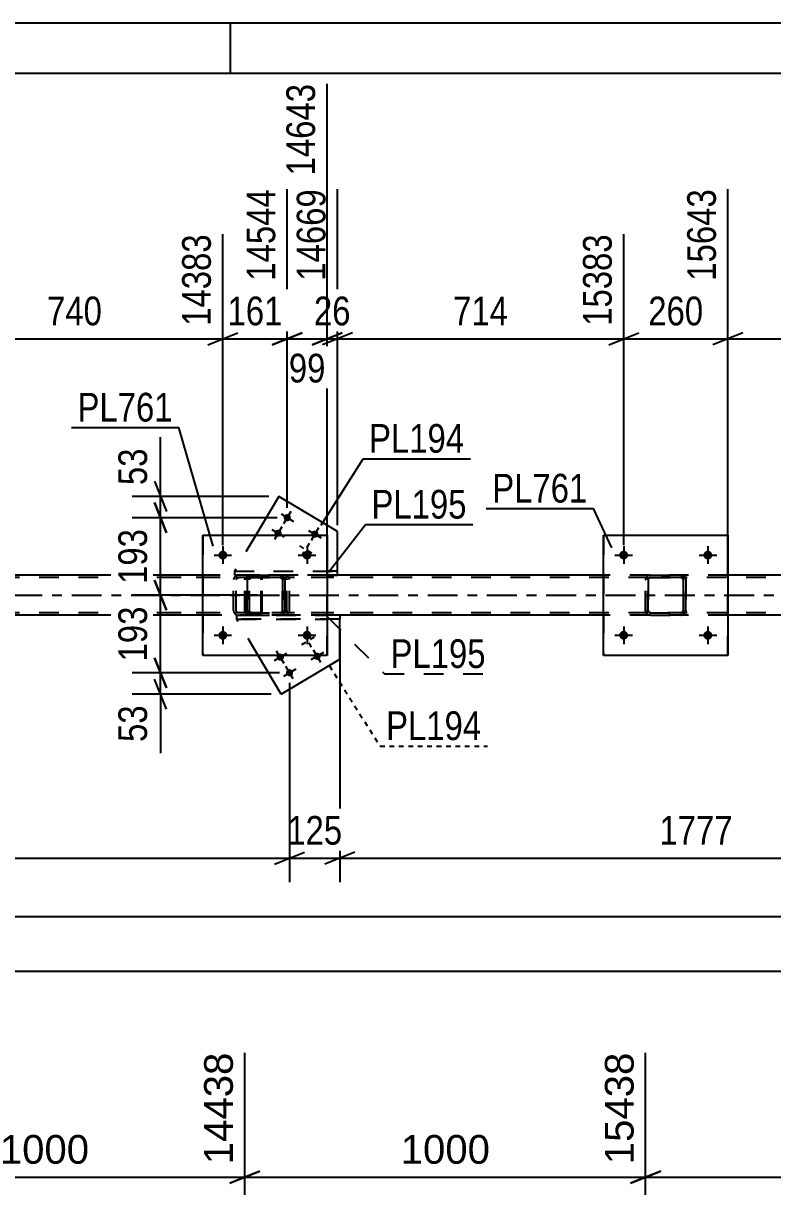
# Model space of a CAD drawing. Header units: millimetres. Extents: x -57 to 784, y -422 to 172.
# Drawn here: x 553.2 to 628, y 55.6 to 171.6 of the extents above; entities that cross this region are included whole.
import ezdxf

# ---------------------------------------------------------------- set-up
doc = ezdxf.new("R2010")
doc.units = ezdxf.units.MM
for name, pattern in [('DXK_LINE_DOT2', [3.9198, 1.9599, -1.9599]), ('DXK_LINE_DOT3', [5.9187, 2.979, -0.9799, 0.9799, -0.9799]), ('DXK_LINE_DOT4', [0.9408, 0.4704, -0.4704])]:
    doc.linetypes.add(name, pattern=pattern)
doc.styles.add('Arial', font='ARIAL.TTF', dxfattribs={"height": 0.2})
doc.styles.add('Arial Narrow', font='ARIALN.TTF', dxfattribs={"height": 0.2})

# ---------------------------------------------------------------- blocks, each defined once
blk = doc.blocks.new('Unknown-122572092-1115')
at = {"color": 5, "linetype": 'Continuous'}
for p, q in [((783.89, 171.64), (-57.11, 171.64)), ((573.89, 166.64), (573.89, 171.64)), ((778.89, 166.64), (-52.11, 166.64))]:
    blk.add_line(p, q, dxfattribs=at)
blk = doc.blocks.new('Part-122572092-5071 - 5002')
at = {"color": 7, "linetype": 'DXK_LINE_DOT2'}
for p, q in [((575.54, 116.29), (575.5, 116.11)), ((575.5, 113.07), (575.5, 116.11)), ((575.76, 116.11), (575.78, 116.2)), ((575.76, 113.07), (575.76, 116.11)), ((575.78, 116.2), (575.83, 116.28)), ((576.01, 116.59), (575.82, 116.55)), ((575.83, 116.28), (575.92, 116.33)), ((575.92, 116.33), (576.01, 116.35)), ((587.79, 116.59), (576.01, 116.59)), ((587.79, 116.35), (576.01, 116.35)), ((579.44, 116.55), (579.25, 116.59)), ((579.25, 116.35), (579.35, 116.33)), ((579.35, 116.33), (579.43, 116.28)), ((579.43, 116.28), (579.49, 116.2)), ((579.49, 116.2), (579.5, 116.11)), ((579.5, 113.07), (579.5, 116.11)), ((579.76, 116.11), (579.72, 116.29)), ((579.76, 113.07), (579.76, 116.11)), ((575.5, 113.07), (575.54, 112.88)), ((575.78, 112.98), (575.76, 113.07)), ((575.83, 112.9), (575.78, 112.98)), ((575.82, 112.62), (576.01, 112.59)), ((575.92, 112.85), (575.83, 112.9)), ((576.01, 112.83), (575.92, 112.85)), ((587.79, 112.83), (576.01, 112.83)), ((587.79, 112.59), (576.01, 112.59)), ((579.35, 112.85), (579.25, 112.83)), ((579.25, 112.59), (579.44, 112.62)), ((579.43, 112.9), (579.35, 112.85)), ((579.49, 112.98), (579.43, 112.9)), ((579.5, 113.07), (579.49, 112.98)), ((579.72, 112.88), (579.76, 113.07))]:
    blk.add_line(p, q, dxfattribs=at)
for centre, start, end in [((575.99, 116.09), 110.7583, 155.68), ((579.27, 116.09), 24.32, 69.2417), ((575.99, 113.09), 204.32, 249.2417), ((579.27, 113.09), 290.7583, 335.68)]:
    blk.add_arc(centre, 0.496, start, end, dxfattribs=at)
blk = doc.blocks.new('Part-122572092-5283 - 5002')
at = {"color": 7, "linetype": 'DXK_LINE_DOT2'}
for p, q in [((697.85, 116.35), (43.11, 116.35)), ((584.55, 116.59), (571.11, 116.59)), ((623.51, 116.59), (611.11, 116.59)), ((697.85, 112.83), (43.11, 112.83)), ((584.78, 112.59), (571.11, 112.59)), ((623.51, 112.59), (611.11, 112.59))]:
    blk.add_line(p, q, dxfattribs=at)
at = {"color": 2, "linetype": 'Continuous'}
for p, q in [((571.11, 116.59), (543.51, 116.59)), ((611.11, 116.59), (584.55, 116.59)), ((651.11, 116.59), (623.51, 116.59)), ((571.11, 112.59), (543.51, 112.59)), ((611.11, 112.59), (584.78, 112.59)), ((651.11, 112.59), (623.51, 112.59))]:
    blk.add_line(p, q, dxfattribs=at)
at = {"color": 7, "linetype": 'DXK_LINE_DOT3'}
blk.add_line((43.11, 114.59), (697.85, 114.59), dxfattribs=at)
blk = doc.blocks.new('Part-122572092-5077 - 5002')
at = {"color": 7, "linetype": 'DXK_LINE_DOT2'}
for p, q in [((576.78, 116.59), (567.37, 116.59)), ((576.78, 116.35), (567.37, 116.35)), ((574.22, 116.29), (574.19, 116.11)), ((574.19, 113.07), (574.19, 116.11)), ((574.44, 116.11), (574.46, 116.2)), ((574.44, 113.07), (574.44, 116.11)), ((574.46, 116.2), (574.51, 116.28)), ((574.69, 116.59), (574.5, 116.55)), ((574.51, 116.28), (574.59, 116.33)), ((574.59, 116.33), (574.69, 116.35)), ((575.5, 116.59), (575.5, 116.35)), ((576.88, 116.55), (576.78, 116.59)), ((576.78, 116.35), (576.83, 116.33)), ((576.83, 116.33), (576.88, 116.28)), ((576.97, 116.45), (576.88, 116.55)), ((576.88, 116.28), (576.9, 116.2)), ((576.9, 116.2), (576.92, 116.11)), ((576.92, 113.07), (576.92, 116.11)), ((577.03, 116.29), (576.97, 116.45)), ((577.05, 116.11), (577.03, 116.29)), ((577.05, 113.07), (577.05, 116.11)), ((576.78, 112.83), (567.37, 112.83)), ((576.78, 112.59), (567.37, 112.59)), ((574.19, 113.07), (574.22, 112.88)), ((574.46, 112.98), (574.44, 113.07)), ((574.51, 112.9), (574.46, 112.98)), ((574.5, 112.62), (574.69, 112.59)), ((574.59, 112.85), (574.51, 112.9)), ((574.69, 112.83), (574.59, 112.85)), ((575.5, 112.59), (575.5, 112.83)), ((576.83, 112.85), (576.78, 112.83)), ((576.78, 112.59), (576.88, 112.62)), ((576.88, 112.9), (576.83, 112.85)), ((576.9, 112.98), (576.88, 112.9)), ((576.88, 112.62), (576.97, 112.73)), ((576.92, 113.07), (576.9, 112.98)), ((576.97, 112.73), (577.03, 112.88)), ((577.03, 112.88), (577.05, 113.07))]:
    blk.add_line(p, q, dxfattribs=at)
for centre, start, end in [((574.67, 116.09), 111.1941, 156.1506), ((574.67, 113.08), 203.8494, 248.8059)]:
    blk.add_arc(centre, 0.492, start, end, dxfattribs=at)
blk = doc.blocks.new('Part-122572092-5018 - 5002')
at = {"color": 7, "linetype": 'DXK_LINE_DOT2'}
for p, q in [((575.31, 116.11), (575.34, 116.29)), ((575.35, 116.29), (575.31, 116.11)), ((575.31, 113.07), (575.31, 116.11)), ((575.31, 116.11), (575.31, 116.11)), ((575.31, 113.07), (575.31, 116.11)), ((575.55, 116.11), (575.57, 116.2)), ((575.56, 116.2), (575.55, 116.11)), ((575.55, 113.07), (575.55, 116.11)), ((575.55, 116.11), (575.55, 116.11)), ((575.55, 116.11), (575.55, 113.07)), ((575.62, 116.28), (575.56, 116.2)), ((575.57, 116.2), (575.62, 116.28)), ((575.6, 116.55), (575.79, 116.59)), ((575.79, 116.59), (575.61, 116.55)), ((575.62, 116.28), (575.7, 116.33)), ((575.69, 116.33), (575.62, 116.28)), ((575.79, 116.35), (575.69, 116.33)), ((575.7, 116.33), (575.79, 116.35)), ((575.79, 116.59), (578.83, 116.59)), ((575.79, 116.59), (575.79, 116.59)), ((575.79, 116.59), (578.83, 116.59)), ((575.79, 116.35), (578.83, 116.35)), ((575.79, 116.35), (575.79, 116.35)), ((578.83, 116.35), (575.79, 116.35)), ((578.83, 116.59), (578.83, 116.59)), ((578.83, 116.59), (579.01, 116.55)), ((579.01, 116.55), (578.83, 116.59)), ((578.83, 116.35), (578.83, 116.35)), ((578.83, 116.35), (578.92, 116.33)), ((578.92, 116.33), (578.83, 116.35)), ((578.92, 116.33), (578.92, 116.33)), ((578.92, 116.33), (579, 116.28)), ((579, 116.28), (578.92, 116.33)), ((579, 116.28), (579.05, 116.2)), ((579.05, 116.2), (579, 116.28)), ((579.05, 116.2), (579.07, 116.11)), ((579.07, 116.11), (579.05, 116.2)), ((579.07, 113.07), (579.07, 116.11)), ((579.07, 116.11), (579.07, 116.11)), ((579.07, 116.11), (579.07, 113.07)), ((579.27, 116.29), (579.31, 116.11)), ((579.31, 116.11), (579.27, 116.29)), ((579.31, 113.07), (579.31, 116.11)), ((579.31, 116.11), (579.31, 116.11)), ((579.31, 116.11), (579.31, 113.07)), ((575.31, 113.07), (575.31, 113.07)), ((575.34, 112.88), (575.31, 113.07)), ((575.31, 113.07), (575.35, 112.88)), ((575.55, 113.07), (575.55, 113.07)), ((575.57, 112.98), (575.55, 113.07)), ((575.55, 113.07), (575.56, 112.98)), ((575.56, 112.98), (575.62, 112.9)), ((575.62, 112.9), (575.57, 112.98)), ((575.6, 112.62), (575.61, 112.62)), ((575.79, 112.59), (575.6, 112.62)), ((575.61, 112.62), (575.79, 112.59)), ((575.7, 112.85), (575.62, 112.9)), ((575.62, 112.9), (575.69, 112.85)), ((575.69, 112.85), (575.79, 112.83)), ((575.79, 112.83), (575.7, 112.85)), ((575.79, 112.83), (578.83, 112.83)), ((575.79, 112.83), (575.79, 112.83)), ((575.79, 112.83), (578.83, 112.83)), ((575.79, 112.59), (578.83, 112.59)), ((575.79, 112.59), (575.79, 112.59)), ((575.79, 112.59), (578.83, 112.59)), ((578.92, 112.85), (578.83, 112.83)), ((578.83, 112.83), (578.92, 112.85)), ((578.83, 112.83), (578.83, 112.83)), ((579.01, 112.62), (578.83, 112.59)), ((578.83, 112.59), (579.01, 112.62)), ((578.83, 112.59), (578.83, 112.59)), ((579, 112.9), (578.92, 112.85)), ((578.92, 112.85), (579, 112.9)), ((579.05, 112.98), (579, 112.9)), ((579, 112.9), (579.05, 112.98)), ((579.07, 113.07), (579.05, 112.98)), ((579.05, 112.98), (579.07, 113.07)), ((579.07, 113.07), (579.07, 113.07)), ((579.31, 113.07), (579.27, 112.88)), ((579.27, 112.88), (579.31, 113.07)), ((579.31, 113.07), (579.31, 113.07))]:
    blk.add_line(p, q, dxfattribs=at)
at = {"color": 7, "linetype": 'DXK_LINE_DOT3'}
blk.add_line((577.31, 114.59), (577.3, 114.59), dxfattribs=at)
at = {"color": 7, "linetype": 'DXK_LINE_DOT2'}
for centre, start, end in [((575.79, 116.11), 112.5, 157.5), ((575.79, 116.11), 112.5, 157.5), ((578.83, 116.11), 22.5, 67.5), ((578.83, 116.11), 22.5, 67.5), ((575.79, 113.07), 202.5, 247.5), ((575.79, 113.07), 202.5, 247.5), ((578.83, 113.07), 292.5, 337.5), ((578.83, 113.07), 292.5, 337.5)]:
    blk.add_arc(centre, 0.48, start, end, dxfattribs=at)
blk = doc.blocks.new('Bolt-122572092-5019 - 5002')
at = {"linetype": 'Continuous'}
for points in [[(572.67, 110.59), (572.68, 110.68), (572.71, 110.77), (572.75, 110.85), (572.82, 110.91), (572.89, 110.97), (572.97, 111.01), (573.06, 111.03), (573.16, 111.03), (573.25, 111.01), (573.33, 110.97), (573.41, 110.91), (573.47, 110.85), (573.51, 110.77), (573.54, 110.68), (573.55, 110.59), (573.54, 110.5), (573.51, 110.41), (573.47, 110.33), (573.41, 110.26), (573.33, 110.21), (573.25, 110.17), (573.16, 110.15), (573.06, 110.15), (572.97, 110.17), (572.89, 110.21), (572.82, 110.26), (572.75, 110.33), (572.71, 110.41), (572.68, 110.5)], [(581.07, 110.59), (581.08, 110.68), (581.11, 110.77), (581.15, 110.85), (581.22, 110.91), (581.29, 110.97), (581.37, 111.01), (581.46, 111.03), (581.56, 111.03), (581.65, 111.01), (581.73, 110.97), (581.81, 110.91), (581.87, 110.85), (581.91, 110.77), (581.94, 110.68), (581.95, 110.59), (581.94, 110.5), (581.91, 110.41), (581.87, 110.33), (581.81, 110.26), (581.73, 110.21), (581.65, 110.17), (581.56, 110.15), (581.46, 110.15), (581.37, 110.17), (581.29, 110.21), (581.22, 110.26), (581.15, 110.33), (581.11, 110.41), (581.08, 110.5)]]:
    blk.add_hatch(color=1, dxfattribs=at).paths.add_polyline_path(points)
at = {"color": 1, "linetype": 'Continuous'}
for p, q in [((573.11, 111.47), (573.11, 109.71)), ((581.51, 111.47), (581.51, 109.71)), ((572.23, 110.59), (573.99, 110.59)), ((580.63, 110.59), (582.39, 110.59))]:
    blk.add_line(p, q, dxfattribs=at)
blk = doc.blocks.new('Bolt-122572092-5020 - 5002')
at = {"linetype": 'Continuous'}
for points in [[(572.67, 118.59), (572.68, 118.68), (572.71, 118.77), (572.75, 118.85), (572.82, 118.91), (572.89, 118.97), (572.97, 119.01), (573.06, 119.03), (573.16, 119.03), (573.25, 119.01), (573.33, 118.97), (573.41, 118.91), (573.47, 118.85), (573.51, 118.77), (573.54, 118.68), (573.55, 118.59), (573.54, 118.5), (573.51, 118.41), (573.47, 118.33), (573.41, 118.26), (573.33, 118.21), (573.25, 118.17), (573.16, 118.15), (573.06, 118.15), (572.97, 118.17), (572.89, 118.21), (572.82, 118.26), (572.75, 118.33), (572.71, 118.41), (572.68, 118.5)], [(581.07, 118.59), (581.08, 118.68), (581.11, 118.77), (581.15, 118.85), (581.22, 118.91), (581.29, 118.97), (581.37, 119.01), (581.46, 119.03), (581.56, 119.03), (581.65, 119.01), (581.73, 118.97), (581.81, 118.91), (581.87, 118.85), (581.91, 118.77), (581.94, 118.68), (581.95, 118.59), (581.94, 118.5), (581.91, 118.41), (581.87, 118.33), (581.81, 118.26), (581.73, 118.21), (581.65, 118.17), (581.56, 118.15), (581.46, 118.15), (581.37, 118.17), (581.29, 118.21), (581.22, 118.26), (581.15, 118.33), (581.11, 118.41), (581.08, 118.5)]]:
    blk.add_hatch(color=1, dxfattribs=at).paths.add_polyline_path(points)
at = {"color": 1, "linetype": 'Continuous'}
for p, q in [((572.23, 118.59), (573.99, 118.59)), ((573.11, 119.47), (573.11, 117.71)), ((580.63, 118.59), (582.39, 118.59)), ((581.51, 119.47), (581.51, 117.71))]:
    blk.add_line(p, q, dxfattribs=at)
blk = doc.blocks.new('Bolt-122572092-5027 - 5002')
at = {"linetype": 'Continuous'}
for points in [[(612.67, 110.59), (612.67, 110.68), (612.7, 110.77), (612.75, 110.85), (612.81, 110.91), (612.89, 110.97), (612.97, 111.01), (613.06, 111.03), (613.15, 111.03), (613.24, 111.01), (613.33, 110.97), (613.4, 110.91), (613.46, 110.85), (613.51, 110.77), (613.54, 110.68), (613.55, 110.59), (613.54, 110.5), (613.51, 110.41), (613.46, 110.33), (613.4, 110.26), (613.33, 110.21), (613.24, 110.17), (613.15, 110.15), (613.06, 110.15), (612.97, 110.17), (612.89, 110.21), (612.81, 110.26), (612.75, 110.33), (612.7, 110.41), (612.67, 110.5)], [(621.07, 110.59), (621.07, 110.68), (621.1, 110.77), (621.15, 110.85), (621.21, 110.91), (621.29, 110.97), (621.37, 111.01), (621.46, 111.03), (621.55, 111.03), (621.64, 111.01), (621.73, 110.97), (621.8, 110.91), (621.86, 110.85), (621.91, 110.77), (621.94, 110.68), (621.95, 110.59), (621.94, 110.5), (621.91, 110.41), (621.86, 110.33), (621.8, 110.26), (621.73, 110.21), (621.64, 110.17), (621.55, 110.15), (621.46, 110.15), (621.37, 110.17), (621.29, 110.21), (621.21, 110.26), (621.15, 110.33), (621.1, 110.41), (621.07, 110.5)]]:
    blk.add_hatch(color=1, dxfattribs=at).paths.add_polyline_path(points)
at = {"color": 1, "linetype": 'Continuous'}
for p, q in [((613.11, 111.47), (613.11, 109.71)), ((621.51, 111.47), (621.51, 109.71)), ((612.23, 110.59), (613.99, 110.59)), ((620.63, 110.59), (622.39, 110.59))]:
    blk.add_line(p, q, dxfattribs=at)
blk = doc.blocks.new('Bolt-122572092-5028 - 5002')
at = {"linetype": 'Continuous'}
for points in [[(612.67, 118.59), (612.67, 118.68), (612.7, 118.77), (612.75, 118.85), (612.81, 118.91), (612.89, 118.97), (612.97, 119.01), (613.06, 119.03), (613.15, 119.03), (613.24, 119.01), (613.33, 118.97), (613.4, 118.91), (613.46, 118.85), (613.51, 118.77), (613.54, 118.68), (613.55, 118.59), (613.54, 118.5), (613.51, 118.41), (613.46, 118.33), (613.4, 118.26), (613.33, 118.21), (613.24, 118.17), (613.15, 118.15), (613.06, 118.15), (612.97, 118.17), (612.89, 118.21), (612.81, 118.26), (612.75, 118.33), (612.7, 118.41), (612.67, 118.5)], [(621.07, 118.59), (621.07, 118.68), (621.1, 118.77), (621.15, 118.85), (621.21, 118.91), (621.29, 118.97), (621.37, 119.01), (621.46, 119.03), (621.55, 119.03), (621.64, 119.01), (621.73, 118.97), (621.8, 118.91), (621.86, 118.85), (621.91, 118.77), (621.94, 118.68), (621.95, 118.59), (621.94, 118.5), (621.91, 118.41), (621.86, 118.33), (621.8, 118.26), (621.73, 118.21), (621.64, 118.17), (621.55, 118.15), (621.46, 118.15), (621.37, 118.17), (621.29, 118.21), (621.21, 118.26), (621.15, 118.33), (621.1, 118.41), (621.07, 118.5)]]:
    blk.add_hatch(color=1, dxfattribs=at).paths.add_polyline_path(points)
at = {"color": 1, "linetype": 'Continuous'}
for p, q in [((612.23, 118.59), (613.99, 118.59)), ((613.11, 119.47), (613.11, 117.71)), ((620.63, 118.59), (622.39, 118.59)), ((621.51, 119.47), (621.51, 117.71))]:
    blk.add_line(p, q, dxfattribs=at)
blk = doc.blocks.new('Bolt-122572092-5104 - 5002')
at = {"linetype": 'Continuous'}
for points in [[(579.85, 122.14, -1), (579.23, 122.51, -1)], [(578.93, 120.59, -1), (578.31, 120.96, -1)], [(582.6, 120.5, -1), (581.98, 120.87, -1)]]:
    blk.add_hatch(color=1, dxfattribs=at).paths.add_polyline_path(points)
at = {"color": 1, "linetype": 'Continuous'}
for p, q in [((578.92, 122.69), (580.16, 121.95)), ((579.91, 122.94), (579.17, 121.7)), ((578, 121.15), (579.24, 120.41)), ((578.99, 121.4), (578.25, 120.16)), ((581.67, 121.05), (582.91, 120.31)), ((582.66, 121.3), (581.92, 120.06)), ((581.73, 119.75), (581.49, 119.34)), ((580.75, 119.51), (581.16, 119.26)), ((581, 118.52), (581.24, 118.93)), ((581.98, 118.77), (581.57, 119.01))]:
    blk.add_line(p, q, dxfattribs=at)
blk = doc.blocks.new('Part-122572092-5161 - 5002')
at = {"color": 7, "linetype": 'DXK_LINE_DOT2'}
for p, q in [((574.26, 116.99), (574.26, 116.59)), ((574.26, 116.99), (583.51, 116.99)), ((583.51, 116.59), (574.26, 116.59))]:
    blk.add_line(p, q, dxfattribs=at)
at = {"color": 2, "linetype": 'Continuous'}
for p, q in [((584.55, 116.99), (583.51, 116.99)), ((583.51, 116.59), (584.55, 116.59)), ((584.55, 116.59), (584.55, 116.99))]:
    blk.add_line(p, q, dxfattribs=at)
blk = doc.blocks.new('Part-122572092-5216 - 5002')
at = {"color": 2, "linetype": 'Continuous'}
for p, q in [((571.11, 108.59), (571.11, 120.59)), ((571.11, 120.59), (571.11, 120.59)), ((571.11, 120.59), (583.51, 120.59)), ((583.51, 120.59), (583.51, 108.59)), ((571.11, 108.59), (571.11, 108.59)), ((583.51, 108.59), (571.11, 108.59))]:
    blk.add_line(p, q, dxfattribs=at)
at = {"color": 7, "linetype": 'DXK_LINE_DOT2'}
for p, q in [((571.11, 120.59), (571.11, 108.59)), ((571.11, 120.59), (571.11, 120.59)), ((583.51, 108.59), (583.51, 120.59)), ((571.11, 108.59), (571.11, 108.59))]:
    blk.add_line(p, q, dxfattribs=at)
blk = doc.blocks.new('Part-122572092-5217 - 5002')
at = {"color": 7, "linetype": 'DXK_LINE_DOT2'}
for p, q in [((615.3, 116.11), (615.34, 116.29)), ((615.3, 116.11), (615.31, 116.11)), ((615.3, 113.07), (615.3, 116.11)), ((615.34, 116.29), (615.31, 116.11)), ((615.31, 113.07), (615.31, 116.11)), ((615.56, 116.2), (615.54, 116.11)), ((615.55, 116.11), (615.54, 116.11)), ((615.54, 116.11), (615.54, 113.07)), ((615.55, 116.11), (615.56, 116.2)), ((615.55, 113.07), (615.55, 116.11)), ((615.56, 116.2), (615.62, 116.28)), ((615.61, 116.28), (615.56, 116.2)), ((615.6, 116.55), (615.78, 116.59)), ((615.79, 116.59), (615.6, 116.55)), ((615.69, 116.33), (615.61, 116.28)), ((615.62, 116.28), (615.69, 116.33)), ((615.69, 116.33), (615.79, 116.35)), ((615.78, 116.35), (615.69, 116.33)), ((615.79, 116.59), (615.78, 116.59)), ((615.78, 116.59), (618.82, 116.59)), ((615.78, 116.35), (615.79, 116.35)), ((618.82, 116.35), (615.78, 116.35)), ((615.79, 116.59), (618.83, 116.59)), ((615.79, 116.35), (618.83, 116.35)), ((618.82, 116.59), (618.83, 116.59)), ((618.82, 116.59), (619, 116.55)), ((618.83, 116.35), (618.82, 116.35)), ((618.91, 116.33), (618.82, 116.35)), ((619.01, 116.55), (618.83, 116.59)), ((618.83, 116.35), (618.92, 116.33)), ((618.91, 116.33), (618.92, 116.33)), ((618.99, 116.28), (618.91, 116.33)), ((618.92, 116.33), (618.99, 116.28)), ((618.99, 116.28), (619.05, 116.2)), ((619.04, 116.2), (618.99, 116.28)), ((619.06, 116.11), (619.04, 116.2)), ((619.05, 116.2), (619.07, 116.11)), ((619.07, 116.11), (619.06, 116.11)), ((619.06, 116.11), (619.06, 113.07)), ((619.07, 113.07), (619.07, 116.11)), ((619.26, 116.29), (619.3, 116.11)), ((619.31, 116.11), (619.27, 116.29)), ((619.31, 116.11), (619.3, 116.11)), ((619.3, 116.11), (619.3, 113.07)), ((619.31, 113.07), (619.31, 116.11)), ((615.31, 113.07), (615.3, 113.07)), ((615.34, 112.88), (615.3, 113.07)), ((615.31, 113.07), (615.34, 112.88)), ((615.54, 113.07), (615.55, 113.07)), ((615.54, 113.07), (615.56, 112.98)), ((615.56, 112.98), (615.55, 113.07)), ((615.62, 112.9), (615.56, 112.98)), ((615.56, 112.98), (615.61, 112.9)), ((615.6, 112.62), (615.6, 112.62)), ((615.78, 112.59), (615.6, 112.62)), ((615.6, 112.62), (615.79, 112.59)), ((615.61, 112.9), (615.69, 112.85)), ((615.69, 112.85), (615.62, 112.9)), ((615.79, 112.83), (615.69, 112.85)), ((615.69, 112.85), (615.78, 112.83)), ((615.79, 112.83), (615.78, 112.83)), ((615.78, 112.83), (618.82, 112.83)), ((615.79, 112.59), (615.78, 112.59)), ((615.78, 112.59), (618.82, 112.59)), ((615.79, 112.83), (618.83, 112.83)), ((615.79, 112.59), (618.83, 112.59)), ((618.82, 112.83), (618.91, 112.85)), ((618.82, 112.83), (618.83, 112.83)), ((619, 112.62), (618.82, 112.59)), ((618.82, 112.59), (618.83, 112.59)), ((618.92, 112.85), (618.83, 112.83)), ((618.83, 112.59), (619.01, 112.62)), ((618.91, 112.85), (618.99, 112.9)), ((618.99, 112.9), (618.92, 112.85)), ((619.05, 112.98), (618.99, 112.9)), ((618.99, 112.9), (619.04, 112.98)), ((619.04, 112.98), (619.06, 113.07)), ((619.07, 113.07), (619.05, 112.98)), ((619.06, 113.07), (619.07, 113.07)), ((619.3, 113.07), (619.26, 112.88)), ((619.27, 112.88), (619.31, 113.07)), ((619.3, 113.07), (619.31, 113.07))]:
    blk.add_line(p, q, dxfattribs=at)
at = {"color": 7, "linetype": 'DXK_LINE_DOT3'}
blk.add_line((617.31, 114.59), (617.3, 114.59), dxfattribs=at)
at = {"color": 7, "linetype": 'DXK_LINE_DOT2'}
for centre, start, end in [((615.78, 116.11), 112.5, 157.5), ((615.79, 116.11), 112.5, 157.5), ((618.82, 116.11), 22.5, 67.5), ((618.83, 116.11), 22.5, 67.5), ((615.78, 113.07), 202.5, 247.5), ((615.79, 113.07), 202.5, 247.5), ((618.82, 113.07), 292.5, 337.5), ((618.83, 113.07), 292.5, 337.5)]:
    blk.add_arc(centre, 0.48, start, end, dxfattribs=at)
blk = doc.blocks.new('Part-122572092-5222 - 5002')
at = {"color": 2, "linetype": 'Continuous'}
for p, q in [((611.11, 108.59), (611.11, 120.59)), ((611.11, 120.59), (611.11, 120.59)), ((611.11, 120.59), (623.51, 120.59)), ((623.51, 120.59), (623.51, 108.59)), ((611.11, 108.59), (611.11, 108.59)), ((623.51, 108.59), (611.11, 108.59))]:
    blk.add_line(p, q, dxfattribs=at)
at = {"color": 7, "linetype": 'DXK_LINE_DOT2'}
for p, q in [((611.11, 120.59), (611.11, 108.59)), ((611.11, 120.59), (611.11, 120.59)), ((623.51, 108.59), (623.51, 120.59)), ((611.11, 108.59), (611.11, 108.59))]:
    blk.add_line(p, q, dxfattribs=at)
blk = doc.blocks.new('Part-122572092-5246 - 5002')
at = {"color": 2, "linetype": 'Continuous'}
for p, q in [((578.71, 124.45), (576.41, 120.59)), ((584.55, 120.96), (578.71, 124.45)), ((584.55, 116.99), (584.55, 120.96))]:
    blk.add_line(p, q, dxfattribs=at)
at = {"color": 7, "linetype": 'DXK_LINE_DOT2'}
for p, q in [((576.41, 120.59), (574.26, 116.99)), ((574.26, 116.99), (584.55, 116.99))]:
    blk.add_line(p, q, dxfattribs=at)
blk = doc.blocks.new('Bolt-122572092-5248 - 5002')
at = {"linetype": 'Continuous'}
for points in [[(578.54, 108.22, -1), (579.16, 108.59, -1)], [(582.21, 108.31, -1), (582.83, 108.68, -1)], [(579.46, 106.67, -1), (580.08, 107.04, -1)]]:
    blk.add_hatch(color=1, dxfattribs=at).paths.add_polyline_path(points)
at = {"color": 1, "linetype": 'Continuous'}
for p, q in [((581.23, 110.66), (581.48, 110.25)), ((582.22, 110.41), (581.81, 110.16)), ((580.98, 109.67), (581.39, 109.92)), ((581.97, 109.42), (581.72, 109.83)), ((582.89, 107.88), (582.15, 109.11)), ((579.47, 108.77), (578.23, 108.03)), ((579.22, 107.78), (578.48, 109.02)), ((583.14, 108.86), (581.9, 108.13)), ((580.39, 107.22), (579.15, 106.49)), ((580.14, 106.24), (579.4, 107.47))]:
    blk.add_line(p, q, dxfattribs=at)
blk = doc.blocks.new('Part-122572092-5253 - 5002')
at = {"color": 7, "linetype": 'DXK_LINE_DOT2'}
for p, q in [((574.5, 112.19), (574.5, 112.59)), ((574.5, 112.59), (583.51, 112.59)), ((574.5, 112.19), (583.51, 112.19))]:
    blk.add_line(p, q, dxfattribs=at)
at = {"color": 2, "linetype": 'Continuous'}
for p, q in [((584.78, 112.59), (583.51, 112.59)), ((584.78, 112.59), (584.78, 112.19)), ((584.78, 112.19), (583.51, 112.19))]:
    blk.add_line(p, q, dxfattribs=at)
blk = doc.blocks.new('Part-122572092-5258 - 5002')
at = {"color": 7, "linetype": 'DXK_LINE_DOT2'}
for p in [(584.78, 112.19), (576.64, 108.59)]:
    blk.add_line(p, (574.5, 112.19), dxfattribs=at)
at = {"color": 2, "linetype": 'Continuous'}
for p, q in [((584.78, 108.21), (584.78, 112.19)), ((578.94, 104.73), (576.64, 108.59)), ((578.94, 104.73), (584.78, 108.21))]:
    blk.add_line(p, q, dxfattribs=at)
blk = doc.blocks.new('StraightDimension-122572092-4398 - 3067')
at = {"color": 7, "linetype": 'Continuous'}
for p, q in [((535.31, 16.34), (535.31, 68.95)), ((575.31, 17.64), (575.31, 68.95)), ((536.81, 57.13), (533.81, 55.93)), ((573.81, 55.93), (576.81, 57.13)), ((535.31, 56.53), (575.31, 56.53))]:
    blk.add_line(p, q, dxfattribs=at)
at = {"color": 0}
blk.add_wipeout([(560.36, 57.28), (560.36, 61.48), (550.26, 61.48), (550.26, 57.28)], dxfattribs=at)
at = {"color": 3, "style": 'Arial'}
blk.add_text('1000', height=2.865, dxfattribs=at).set_placement((550.86, 57.88))
at = {"color": 0, "linetype": 'Continuous'}
blk.add_wipeout([(574.71, 69.55), (570.51, 69.55), (570.51, 57.23), (574.71, 57.23)], dxfattribs=at)
at = {"color": 3, "linetype": 'Continuous', "style": 'Arial'}
blk.add_text('14438', height=2.865, rotation=90.0002, dxfattribs=at).set_placement((574.11, 57.83))
blk = doc.blocks.new('StraightDimension-122572092-4406 - 3067')
at = {"color": 7, "linetype": 'Continuous'}
for p, q in [((575.31, 17.64), (575.31, 68.95)), ((615.3, 16.31), (615.3, 68.95)), ((576.81, 57.13), (573.81, 55.93)), ((613.8, 55.93), (616.8, 57.13)), ((575.31, 56.53), (615.3, 56.53))]:
    blk.add_line(p, q, dxfattribs=at)
at = {"color": 0}
blk.add_wipeout([(600.35, 57.28), (600.35, 61.48), (590.26, 61.48), (590.26, 57.28)], dxfattribs=at)
at = {"color": 3, "style": 'Arial'}
blk.add_text('1000', height=2.865, dxfattribs=at).set_placement((590.86, 57.88))
at = {"color": 0, "linetype": 'Continuous'}
blk.add_wipeout([(614.7, 69.55), (610.5, 69.55), (610.5, 57.23), (614.7, 57.23)], dxfattribs=at)
at = {"color": 3, "linetype": 'Continuous', "style": 'Arial'}
blk.add_text('15438', height=2.865, rotation=90.0002, dxfattribs=at).set_placement((614.1, 57.83))
blk = doc.blocks.new('StraightDimension-122572092-4414 - 3067')
at = {"color": 7, "linetype": 'Continuous'}
for p, q in [((615.3, 16.31), (615.3, 68.95)), ((655.3, 15.16), (655.3, 68.95)), ((616.8, 57.13), (613.8, 55.93)), ((653.8, 55.93), (656.8, 57.13)), ((615.3, 56.53), (655.3, 56.53))]:
    blk.add_line(p, q, dxfattribs=at)
at = {"color": 0}
blk.add_wipeout([(640.35, 57.28), (640.35, 61.48), (630.26, 61.48), (630.26, 57.28)], dxfattribs=at)
at = {"color": 3, "style": 'Arial'}
blk.add_text('1000', height=2.865, dxfattribs=at).set_placement((630.86, 57.88))
at = {"color": 0, "linetype": 'Continuous'}
blk.add_wipeout([(654.7, 69.55), (650.5, 69.55), (650.5, 57.23), (654.7, 57.23)], dxfattribs=at)
at = {"color": 3, "linetype": 'Continuous', "style": 'Arial'}
blk.add_text('16438', height=2.865, rotation=90.0002, dxfattribs=at).set_placement((654.1, 57.83))
blk = doc.blocks.new('StraightDimension-122572092-6180 - 5002')
at = {"color": 7, "linetype": 'Continuous'}
for p, q in [((566.3, 108.35), (567.5, 105.35)), ((578.77, 106.85), (564.05, 106.85)), ((566.9, 104.73), (566.9, 106.85)), ((567.5, 103.23), (566.3, 106.23)), ((577.94, 104.73), (564.05, 104.73)), ((566.9, 104.73), (566.9, 98.82)), ((566.9, 104.73), (566.9, 98.82))]:
    blk.add_line(p, q, dxfattribs=at)
at = {"color": 0}
blk.add_wipeout([(566.15, 104.21), (561.95, 104.21), (561.95, 99.35), (566.15, 99.35)], dxfattribs=at)
at = {"color": 3, "style": 'Arial Narrow'}
blk.add_text('53', height=2.863, rotation=90.0002, dxfattribs=at).set_placement((565.55, 99.95))
blk = doc.blocks.new('StraightDimension-122572092-6146 - 5002')
at = {"color": 7, "linetype": 'Continuous'}
for p, q in [((566.3, 123.82), (567.5, 120.82)), ((578.54, 122.32), (564.05, 122.32)), ((566.9, 114.59), (566.9, 122.32)), ((567.5, 113.09), (566.3, 116.09)), ((576.53, 114.59), (564.05, 114.59))]:
    blk.add_line(p, q, dxfattribs=at)
at = {"color": 0}
blk.add_wipeout([(566.15, 121.8), (561.95, 121.8), (561.95, 115.11), (566.15, 115.11)], dxfattribs=at)
at = {"color": 3, "style": 'Arial Narrow'}
blk.add_text('193', height=2.863, rotation=90.0002, dxfattribs=at).set_placement((565.55, 115.71))
blk = doc.blocks.new('StraightDimension-122572092-5929 - 5002')
at = {"color": 7, "linetype": 'Continuous'}
blk.add_line((9.28, 82.54), (697.85, 82.54), dxfattribs=at)
blk = doc.blocks.new('StraightDimension-122572092-15966 - 5002')
at = {"color": 7, "linetype": 'Continuous'}
for p, q in [((623.51, 117.59), (623.51, 155.1)), ((613.11, 119.59), (613.11, 150.6)), ((611.61, 139.56), (614.61, 140.76)), ((625.01, 140.76), (622.01, 139.56)), ((613.11, 140.16), (623.51, 140.16))]:
    blk.add_line(p, q, dxfattribs=at)
at = {"color": 0}
blk.add_wipeout([(621.65, 140.91), (621.65, 145.11), (614.96, 145.11), (614.96, 140.91)], dxfattribs=at)
at = {"color": 3, "style": 'Arial Narrow'}
blk.add_text('260', height=2.863, dxfattribs=at).set_placement((615.56, 141.51))
at = {"color": 0, "linetype": 'Continuous'}
blk.add_wipeout([(622.91, 155.7), (618.71, 155.7), (618.71, 145.36), (622.91, 145.36)], dxfattribs=at)
at = {"color": 3, "linetype": 'Continuous', "style": 'Arial Narrow'}
blk.add_text('15643', height=2.863, rotation=90.0002, dxfattribs=at).set_placement((622.31, 145.96))
blk = doc.blocks.new('StraightDimension-122572092-5286 - 5002')
at = {"color": 7, "linetype": 'Continuous'}
blk.add_line((8.64, 77.08), (698.49, 77.08), dxfattribs=at)
blk = doc.blocks.new('StraightDimension-122572092-6063 - 5002')
at = {"color": 7, "linetype": 'Continuous'}
for p, q in [((584.78, 111.19), (584.78, 85.96)), ((655.87, 106.58), (655.87, 85.96)), ((586.28, 88.96), (583.28, 87.76)), ((584.78, 88.36), (655.87, 88.36)), ((654.37, 87.76), (657.37, 88.96))]:
    blk.add_line(p, q, dxfattribs=at)
at = {"color": 0}
blk.add_wipeout([(624.59, 89.11), (624.59, 93.31), (616.07, 93.31), (616.07, 89.11)], dxfattribs=at)
at = {"color": 3, "style": 'Arial Narrow'}
blk.add_text('1777', height=2.863, dxfattribs=at).set_placement((616.67, 89.71))
blk = doc.blocks.new('StraightDimension-122572092-6071 - 5002')
at = {"color": 7, "linetype": 'Continuous'}
for p, q in [((584.78, 111.19), (584.78, 85.96)), ((579.77, 105.85), (579.77, 85.96)), ((578.27, 87.76), (581.27, 88.96)), ((579.77, 88.36), (584.78, 88.36)), ((586.28, 88.96), (583.28, 87.76))]:
    blk.add_line(p, q, dxfattribs=at)
at = {"color": 0}
blk.add_wipeout([(585.62, 89.11), (585.62, 93.31), (578.94, 93.31), (578.94, 89.11)], dxfattribs=at)
at = {"color": 3, "style": 'Arial Narrow'}
blk.add_text('125', height=2.863, dxfattribs=at).set_placement((579.54, 89.71))
blk = doc.blocks.new('StraightDimension-122572092-6079 - 5002')
at = {"color": 7, "linetype": 'Continuous'}
for p, q in [((579.77, 105.85), (579.77, 85.96)), ((9.28, 88.36), (579.77, 88.36)), ((578.27, 87.76), (581.27, 88.96))]:
    blk.add_line(p, q, dxfattribs=at)
blk = doc.blocks.new('StraightDimension-122572092-6163 - 5002')
at = {"color": 7, "linetype": 'Continuous'}
for p, q in [((566.3, 116.09), (567.5, 113.09)), ((576.53, 114.59), (564.05, 114.59)), ((566.9, 106.85), (566.9, 114.59)), ((567.5, 105.35), (566.3, 108.35)), ((578.77, 106.85), (564.05, 106.85))]:
    blk.add_line(p, q, dxfattribs=at)
at = {"color": 0}
blk.add_wipeout([(566.15, 114.06), (561.95, 114.06), (561.95, 107.38), (566.15, 107.38)], dxfattribs=at)
at = {"color": 3, "style": 'Arial Narrow'}
blk.add_text('193', height=2.863, rotation=90.0002, dxfattribs=at).set_placement((565.55, 107.98))
blk = doc.blocks.new('StraightDimension-122572092-6190 - 5002')
at = {"color": 7, "linetype": 'Continuous'}
for p, q in [((566.9, 124.45), (566.9, 130.35)), ((566.9, 124.45), (566.9, 130.35)), ((566.3, 125.95), (567.5, 122.95)), ((577.71, 124.45), (564.05, 124.45)), ((566.9, 122.32), (566.9, 124.45)), ((567.5, 120.82), (566.3, 123.82)), ((578.54, 122.32), (564.05, 122.32))]:
    blk.add_line(p, q, dxfattribs=at)
at = {"color": 0}
blk.add_wipeout([(566.15, 129.83), (561.95, 129.83), (561.95, 124.97), (566.15, 124.97)], dxfattribs=at)
at = {"color": 3, "style": 'Arial Narrow'}
blk.add_text('53', height=2.863, rotation=90.0002, dxfattribs=at).set_placement((565.55, 125.57))
blk = doc.blocks.new('StraightDimension-122572092-15965 - 5002')
at = {"color": 7, "linetype": 'Continuous'}
for p, q in [((623.51, 117.59), (623.51, 155.1)), ((653.11, 119.59), (653.11, 150.6)), ((625.01, 140.76), (622.01, 139.56)), ((651.61, 139.56), (654.61, 140.76)), ((623.51, 140.16), (653.11, 140.16))]:
    blk.add_line(p, q, dxfattribs=at)
at = {"color": 0}
blk.add_wipeout([(641.65, 140.91), (641.65, 145.11), (634.96, 145.11), (634.96, 140.91)], dxfattribs=at)
at = {"color": 3, "style": 'Arial Narrow'}
blk.add_text('740', height=2.863, dxfattribs=at).set_placement((635.56, 141.51))
at = {"color": 0, "linetype": 'Continuous'}
blk.add_wipeout([(652.51, 151.2), (648.31, 151.2), (648.31, 140.86), (652.51, 140.86)], dxfattribs=at)
at = {"color": 3, "linetype": 'Continuous', "style": 'Arial Narrow'}
blk.add_text('16383', height=2.863, rotation=90.0002, dxfattribs=at).set_placement((651.91, 141.46))
blk = doc.blocks.new('StraightDimension-122572092-15967 - 5002')
at = {"color": 7, "linetype": 'Continuous'}
for p, q in [((584.55, 121.59), (584.55, 155.1)), ((613.11, 119.59), (613.11, 150.6)), ((586.05, 140.76), (583.05, 139.56)), ((611.61, 139.56), (614.61, 140.76)), ((584.55, 140.16), (613.11, 140.16))]:
    blk.add_line(p, q, dxfattribs=at)
at = {"color": 0}
blk.add_wipeout([(602.17, 140.91), (602.17, 145.11), (595.49, 145.11), (595.49, 140.91)], dxfattribs=at)
at = {"color": 3, "style": 'Arial Narrow'}
blk.add_text('714', height=2.863, dxfattribs=at).set_placement((596.09, 141.51))
at = {"color": 0, "linetype": 'Continuous'}
blk.add_wipeout([(612.51, 151.2), (608.31, 151.2), (608.31, 140.86), (612.51, 140.86)], dxfattribs=at)
at = {"color": 3, "linetype": 'Continuous', "style": 'Arial Narrow'}
blk.add_text('15383', height=2.863, rotation=90.0002, dxfattribs=at).set_placement((611.91, 141.46))
blk = doc.blocks.new('StraightDimension-122572092-15968 - 5002')
at = {"color": 7, "linetype": 'Continuous'}
for p, q in [((583.51, 117.59), (583.51, 165.6)), ((584.55, 121.59), (584.55, 155.1)), ((582.01, 139.56), (585.01, 140.76)), ((586.05, 140.76), (583.05, 139.56)), ((583.51, 140.16), (584.55, 140.16))]:
    blk.add_line(p, q, dxfattribs=at)
at = {"color": 0}
blk.add_wipeout([(586.46, 140.91), (586.46, 145.11), (581.6, 145.11), (581.6, 140.91)], dxfattribs=at)
at = {"color": 3, "style": 'Arial Narrow'}
blk.add_text('26', height=2.863, dxfattribs=at).set_placement((582.2, 141.51))
at = {"color": 0, "linetype": 'Continuous'}
blk.add_wipeout([(583.95, 155.7), (579.75, 155.7), (579.75, 145.36), (583.95, 145.36)], dxfattribs=at)
at = {"color": 3, "linetype": 'Continuous', "style": 'Arial Narrow'}
blk.add_text('14669', height=2.863, rotation=90.0002, dxfattribs=at).set_placement((583.35, 145.96))
blk = doc.blocks.new('StraightDimension-122572092-15969 - 5002')
at = {"color": 7, "linetype": 'Continuous'}
for p, q in [((583.51, 117.59), (583.51, 165.6)), ((579.54, 123.32), (579.54, 155.1)), ((578.04, 139.56), (581.04, 140.76)), ((585.01, 140.76), (582.01, 139.56)), ((579.54, 140.16), (583.51, 140.16))]:
    blk.add_line(p, q, dxfattribs=at)
at = {"color": 0, "linetype": 'Continuous'}
blk.add_wipeout([(582.91, 166.2), (578.71, 166.2), (578.71, 155.86), (582.91, 155.86)], dxfattribs=at)
at = {"color": 3, "linetype": 'Continuous', "style": 'Arial Narrow'}
blk.add_text('14643', height=2.863, rotation=90.0002, dxfattribs=at).set_placement((582.31, 156.46))
at = {"color": 0}
blk.add_wipeout([(583.95, 135.21), (583.95, 139.41), (579.1, 139.41), (579.1, 135.21)], dxfattribs=at)
at = {"color": 3, "style": 'Arial Narrow'}
blk.add_text('99', height=2.863, dxfattribs=at).set_placement((579.7, 135.81))
blk = doc.blocks.new('StraightDimension-122572092-15970 - 5002')
at = {"color": 7, "linetype": 'Continuous'}
for p, q in [((579.54, 123.32), (579.54, 155.1)), ((573.11, 119.59), (573.11, 150.6)), ((571.61, 139.56), (574.61, 140.76)), ((581.04, 140.76), (578.04, 139.56)), ((573.11, 140.16), (579.54, 140.16))]:
    blk.add_line(p, q, dxfattribs=at)
at = {"color": 0}
blk.add_wipeout([(579.67, 140.91), (579.67, 145.11), (572.98, 145.11), (572.98, 140.91)], dxfattribs=at)
at = {"color": 3, "style": 'Arial Narrow'}
blk.add_text('161', height=2.863, dxfattribs=at).set_placement((573.58, 141.51))
at = {"color": 0, "linetype": 'Continuous'}
blk.add_wipeout([(578.94, 155.7), (574.74, 155.7), (574.74, 145.36), (578.94, 145.36)], dxfattribs=at)
at = {"color": 3, "linetype": 'Continuous', "style": 'Arial Narrow'}
blk.add_text('14544', height=2.863, rotation=90.0002, dxfattribs=at).set_placement((578.34, 145.96))
blk = doc.blocks.new('StraightDimension-122572092-15971 - 5002')
at = {"color": 7, "linetype": 'Continuous'}
for p, q in [((543.51, 117.59), (543.51, 155.1)), ((573.11, 119.59), (573.11, 150.6)), ((545.01, 140.76), (542.01, 139.56)), ((571.61, 139.56), (574.61, 140.76)), ((543.51, 140.16), (573.11, 140.16))]:
    blk.add_line(p, q, dxfattribs=at)
at = {"color": 0}
blk.add_wipeout([(561.65, 140.91), (561.65, 145.11), (554.97, 145.11), (554.97, 140.91)], dxfattribs=at)
at = {"color": 3, "style": 'Arial Narrow'}
blk.add_text('740', height=2.863, dxfattribs=at).set_placement((555.57, 141.51))
at = {"color": 0, "linetype": 'Continuous'}
blk.add_wipeout([(572.51, 151.2), (568.31, 151.2), (568.31, 140.86), (572.51, 140.86)], dxfattribs=at)
at = {"color": 3, "linetype": 'Continuous', "style": 'Arial Narrow'}
blk.add_text('14383', height=2.863, rotation=90.0002, dxfattribs=at).set_placement((571.91, 141.46))
blk = doc.blocks.new('Mark-122572092-5157 - 5002')
at = {"color": 30, "linetype": 'Continuous'}
for p, q in [((583.67, 116.9), (587.34, 121.63)), ((587.34, 121.63), (598.04, 121.63))]:
    blk.add_line(p, q, dxfattribs=at)
at = {"color": 0}
blk.add_wipeout([(597.44, 122.23), (597.44, 125.23), (587.94, 125.23), (587.94, 122.23)], dxfattribs=at)
blk.add_wipeout([(597.44, 122.23), (597.44, 125.23), (587.94, 125.23), (587.94, 122.23)], dxfattribs=at)
at = {"color": 3, "style": 'Arial Narrow'}
blk.add_text('PL195', height=2.863, dxfattribs=at).set_placement((587.94, 122.23))
blk = doc.blocks.new('Mark-122572092-5212 - 5002')
at = {"color": 30, "linetype": 'Continuous'}
for p in [(558.01, 131.31), (572.14, 119.47)]:
    blk.add_line(p, (568.71, 131.31), dxfattribs=at)
at = {"color": 0}
blk.add_wipeout([(568.11, 131.91), (568.11, 134.91), (558.61, 134.91), (558.61, 131.91)], dxfattribs=at)
blk.add_wipeout([(568.11, 131.91), (568.11, 134.91), (558.61, 134.91), (558.61, 131.91)], dxfattribs=at)
at = {"color": 3, "style": 'Arial Narrow'}
blk.add_text('PL761', height=2.863, dxfattribs=at).set_placement((558.61, 131.91))
blk = doc.blocks.new('Mark-122572092-5218 - 5002')
at = {"color": 30, "linetype": 'Continuous'}
for p in [(599.39, 123.23), (611.92, 119.33)]:
    blk.add_line(p, (610.09, 123.23), dxfattribs=at)
at = {"color": 0}
blk.add_wipeout([(609.49, 123.83), (609.49, 126.83), (599.99, 126.83), (599.99, 123.83)], dxfattribs=at)
blk.add_wipeout([(609.49, 123.83), (609.49, 126.83), (599.99, 126.83), (599.99, 123.83)], dxfattribs=at)
at = {"color": 3, "style": 'Arial Narrow'}
blk.add_text('PL761', height=2.863, dxfattribs=at).set_placement((599.99, 123.83))
blk = doc.blocks.new('Mark-122572092-5242 - 5002')
at = {"color": 30, "linetype": 'Continuous'}
for p, q in [((582.92, 121.59), (587.1, 128.2)), ((587.1, 128.2), (597.81, 128.2))]:
    blk.add_line(p, q, dxfattribs=at)
at = {"color": 0}
blk.add_wipeout([(597.21, 128.8), (597.21, 131.8), (587.7, 131.8), (587.7, 128.8)], dxfattribs=at)
blk.add_wipeout([(597.21, 128.8), (597.21, 131.8), (587.7, 131.8), (587.7, 128.8)], dxfattribs=at)
at = {"color": 3, "style": 'Arial Narrow'}
blk.add_text('PL194', height=2.863, dxfattribs=at).set_placement((587.7, 128.8))
blk = doc.blocks.new('Mark-122572092-5249 - 5002')
at = {"color": 30, "linetype": 'DXK_LINE_DOT2'}
for p, q in [((583.5, 112.5), (589.24, 106.73)), ((589.24, 106.73), (599.94, 106.73))]:
    blk.add_line(p, q, dxfattribs=at)
at = {"color": 0}
blk.add_wipeout([(599.34, 107.33), (599.34, 110.33), (589.84, 110.33), (589.84, 107.33)], dxfattribs=at)
blk.add_wipeout([(599.34, 107.33), (599.34, 110.33), (589.84, 110.33), (589.84, 107.33)], dxfattribs=at)
at = {"color": 3, "style": 'Arial Narrow'}
blk.add_text('PL195', height=2.863, dxfattribs=at).set_placement((589.84, 107.33))
blk = doc.blocks.new('Mark-122572092-5254 - 5002')
at = {"color": 30, "linetype": 'DXK_LINE_DOT4'}
for p, q in [((583.74, 107.53), (588.8, 99.54)), ((588.8, 99.54), (599.51, 99.54))]:
    blk.add_line(p, q, dxfattribs=at)
at = {"color": 0}
blk.add_wipeout([(598.91, 100.14), (598.91, 103.14), (589.4, 103.14), (589.4, 100.14)], dxfattribs=at)
blk.add_wipeout([(598.91, 100.14), (598.91, 103.14), (589.4, 103.14), (589.4, 100.14)], dxfattribs=at)
at = {"color": 3, "style": 'Arial Narrow'}
blk.add_text('PL194', height=2.863, dxfattribs=at).set_placement((589.4, 100.14))

msp = doc.modelspace()

# ---------------------------------------------------------------- block references
for name in ['Unknown-122572092-1115', 'Part-122572092-5246 - 5002', 'Bolt-122572092-5104 - 5002', 'Part-122572092-5216 - 5002', 'Part-122572092-5222 - 5002', 'Bolt-122572092-5020 - 5002', 'Bolt-122572092-5028 - 5002', 'Part-122572092-5283 - 5002', 'Part-122572092-5077 - 5002', 'Part-122572092-5161 - 5002', 'Part-122572092-5018 - 5002', 'Part-122572092-5071 - 5002', 'Part-122572092-5217 - 5002', 'Part-122572092-5253 - 5002', 'Bolt-122572092-5019 - 5002', 'Part-122572092-5258 - 5002', 'Bolt-122572092-5027 - 5002', 'Bolt-122572092-5248 - 5002']:
    msp.add_blockref(name, (0, 0))

# ---------------------------------------------------------------- next in the draw order: block references
for name in ['StraightDimension-122572092-15966 - 5002', 'StraightDimension-122572092-6146 - 5002', 'StraightDimension-122572092-6180 - 5002', 'StraightDimension-122572092-4398 - 3067']:
    msp.add_blockref(name, (0, 0))

# ---------------------------------------------------------------- next in the draw order: block references
for name in ['StraightDimension-122572092-15967 - 5002', 'StraightDimension-122572092-15965 - 5002', 'StraightDimension-122572092-6190 - 5002', 'StraightDimension-122572092-5929 - 5002', 'StraightDimension-122572092-4406 - 3067']:
    msp.add_blockref(name, (0, 0))

# ---------------------------------------------------------------- next in the draw order: block references
for name in ['StraightDimension-122572092-15968 - 5002', 'Mark-122572092-5218 - 5002', 'StraightDimension-122572092-5286 - 5002', 'StraightDimension-122572092-4414 - 3067']:
    msp.add_blockref(name, (0, 0))

# ---------------------------------------------------------------- next in the draw order: block references
for name in ['StraightDimension-122572092-15969 - 5002', 'StraightDimension-122572092-6063 - 5002']:
    msp.add_blockref(name, (0, 0))

# ---------------------------------------------------------------- next in the draw order: block references
for name in ['StraightDimension-122572092-15970 - 5002', 'Mark-122572092-5157 - 5002', 'StraightDimension-122572092-6071 - 5002']:
    msp.add_blockref(name, (0, 0))

# ---------------------------------------------------------------- next in the draw order: block references
for name in ['StraightDimension-122572092-15971 - 5002', 'Mark-122572092-5242 - 5002', 'StraightDimension-122572092-6079 - 5002', 'Mark-122572092-5249 - 5002']:
    msp.add_blockref(name, (0, 0))

# ---------------------------------------------------------------- next in the draw order: block references
for name in ['Mark-122572092-5212 - 5002', 'StraightDimension-122572092-6163 - 5002', 'Mark-122572092-5254 - 5002']:
    msp.add_blockref(name, (0, 0))

doc.saveas('drawing.dxf')
